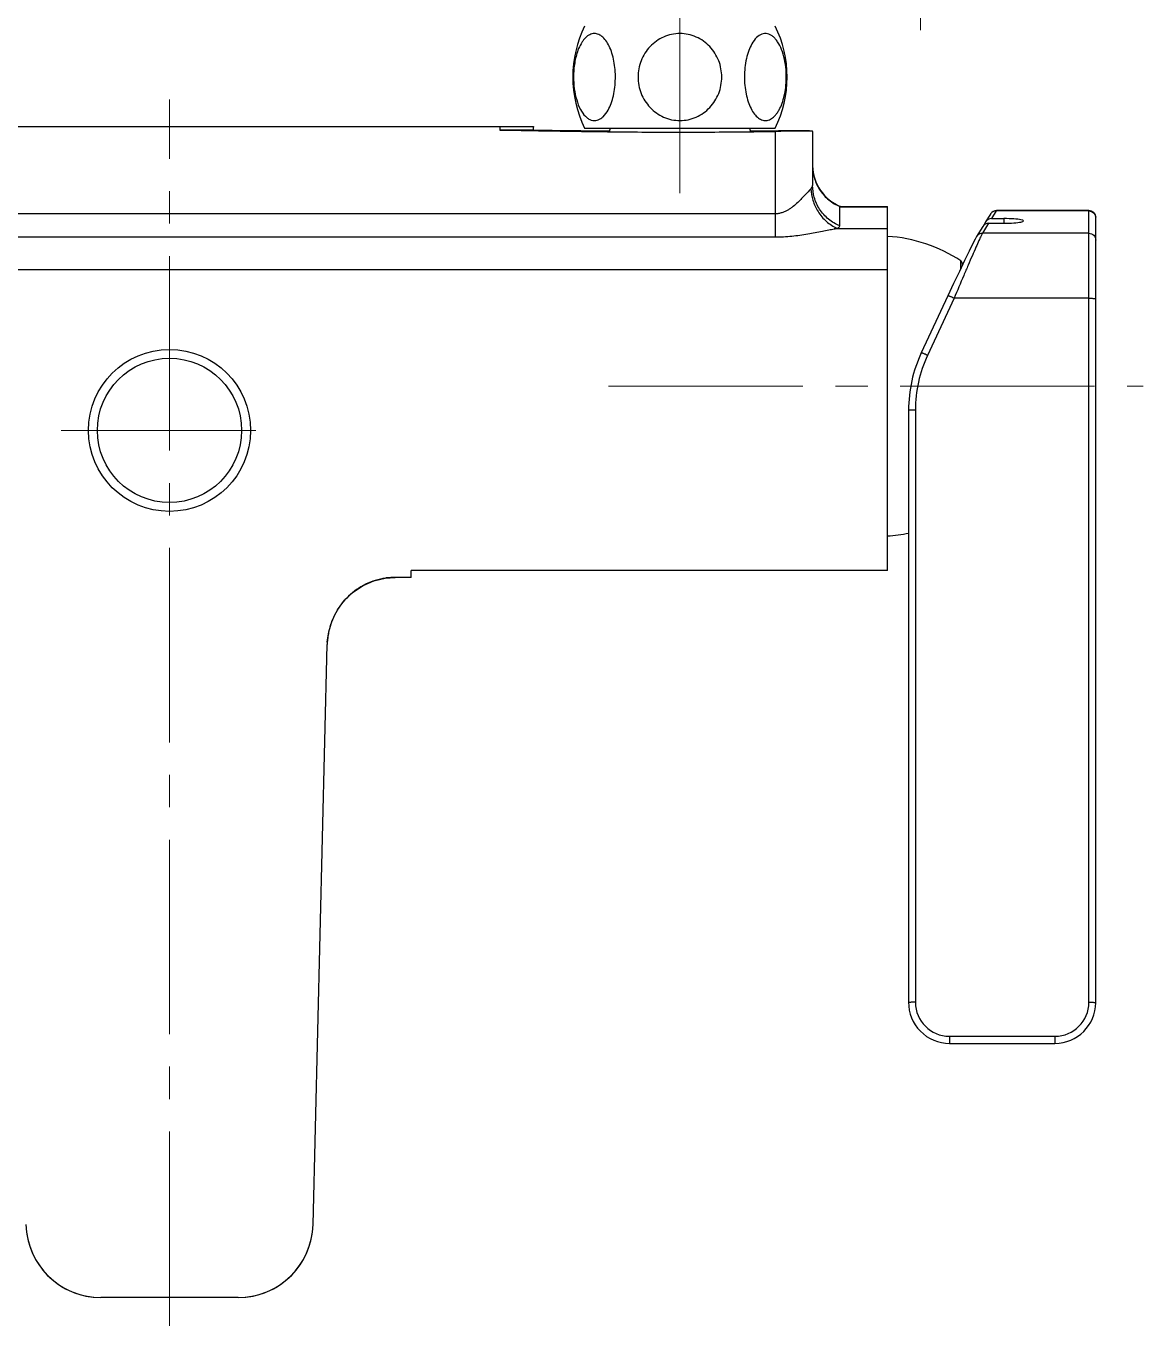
# Model space of a CAD drawing. Extents: x 0 to 1128, y 0 to 827.
# Drawn here: x 246.3 to 410.4, y 471.8 to 662.8 of the extents above; entities that cross this region are included whole.
import ezdxf

# ---------------------------------------------------------------- set-up
doc = ezdxf.new("R2010")
doc.units = 0
doc.header["$LTSCALE"] = 3
doc.header["$MEASUREMENT"] = 0
doc.linetypes.add('CENTER2', pattern=[28.575000000000003, 19.05, -3.175, 3.175, -3.175])
doc.layers.add('Cneter', color=1, linetype='CENTER2', lineweight=13)
doc.layers.add('DEF_LAYER_ASSEM_MEMBER', color=7, linetype='CONTINUOUS')

msp = doc.modelspace()

# ---------------------------------------------------------------- linework, layer by layer
at = {"layer": 'Cneter', "lineweight": 5, "ltscale": 0.5}
for p, q in [((377.7007361771871, 730.4710805844469), (377.7007361771871, 662.150709171247)), ((342.3453971178872, 638.2327193906469), (342.3453971178872, 670.4132287417469)), ((267.3453971178872, 471.8139070938469), (267.3453971178872, 651.9939142941469)), ((331.8453971178872, 609.8710805844469), (410.393966071787, 609.8710805844469)), ((251.4453971178873, 603.3710805844469), (283.245397117887, 603.3710805844469))]:
    msp.add_line(p, q, dxfattribs=at)
at = {"layer": 'DEF_LAYER_ASSEM_MEMBER', "color": 7, "linetype": 'Continuous'}
for p, q in [((213.882568234887, 647.9939142941469), (320.8082260009871, 647.9939142941469)), ((320.7863137803872, 647.4939142941469), (315.875703345187, 647.4939142941469)), ((328.3460261693872, 647.7710805844468), (356.3447680664872, 647.7710805844468)), ((332.1133463103872, 647.7710805844468), (331.9717968430873, 647.2428107808469)), ((352.5774479254871, 647.7710805844468), (352.7189562807871, 647.2429642125469)), ((361.8453971178872, 647.3246205643469), (361.8453971178872, 647.3699300777469)), ((361.8453971178872, 647.2906660747468), (361.8453971178872, 639.3543715095469)), ((365.8456184587872, 633.394297128147), (365.8453971178872, 636.1956286022469)), ((365.9607506493871, 636.2688255059469), (372.8453971178869, 636.2688255059469)), ((372.8453971178869, 582.7761037439468), (372.8453971178869, 636.2687543968468)), ((387.2657962092871, 634.0006212358469), (387.207035831987, 633.8926170398469)), ((387.9683081771873, 635.1348204246468), (387.2647488514872, 633.9993608529469)), ((388.1245001684874, 634.4815985279469), (389.9453971178873, 634.4815985279469)), ((388.8651774646869, 635.6684891352469), (388.5998506373871, 635.6327796368469)), ((402.4453971178873, 635.6685646066469), (388.8488028950869, 635.6685646066469)), ((403.4453971178873, 519.3297019973469), (403.4453971178873, 634.6684083523469)), ((386.8438993571872, 633.320160721347), (385.9366209646869, 631.8559232400469)), ((387.207035831987, 633.8926170398469), (387.0427199403871, 633.5405002043468)), ((387.703650674187, 633.8023983963469), (389.9453971178873, 633.8023983963469)), ((178.3453783805871, 631.7932785528468), (356.345405791787, 631.7932785528468)), ((385.9427309293869, 631.8656562623469), (385.9366208356873, 631.8559230317469)), ((162.8453971178872, 627.0152263532468), (372.8453971178869, 627.0152263532468)), ((383.8453971178869, 627.6344248307469), (383.8453971178869, 627.8538848729469)), ((381.7336132250871, 623.1580319695469), (377.819360799087, 614.7700777373469)), ((375.9453971178873, 606.3233750905468), (375.9453971178873, 519.3297019973469)), ((372.8453971178869, 582.7761037439468), (302.8453971178872, 582.7761037439468)), ((302.8453971178872, 581.7761037927469), (302.8453971178872, 582.7761037439468)), ((302.8453971178872, 581.7768618622468), (300.5158730386872, 581.7768593842469)), ((288.4367137127872, 486.7257013771468), (290.5140649858872, 571.8971035726469)), ((290.5289749645872, 572.2535741809469), (290.5226506135873, 572.1352479817469)), ((290.5623084383872, 572.6709520908469), (290.5601274724872, 572.6489865644469)), ((381.9453971178873, 513.3295968920469), (397.4453971178873, 513.3295968920469)), ((277.4399841155873, 475.9946764566469), (257.2508101200872, 475.9946763557468))]:
    msp.add_line(p, q, dxfattribs=at)
at = {"layer": 'DEF_LAYER_ASSEM_MEMBER', "color": 9, "linetype": 'Continuous'}
for p, q in [((356.3453971178872, 647.2873258131469), (356.345405791787, 631.7932785528468)), ((365.8453971178872, 636.1956286022469), (372.8453971178869, 636.1956286022469)), ((356.3453965192871, 635.1690600401469), (178.3453984985872, 635.1690600401469)), ((388.8183535334874, 635.6013938543468), (388.1245001684874, 634.4815985279469)), ((388.8651694370874, 635.6685646040469), (388.8183535334874, 635.6013938543468)), ((402.4453971178873, 635.6013938543468), (388.8183535334874, 635.6013938543468)), ((389.9453971178873, 634.4815985279469), (389.9453971178873, 633.8023983963469)), ((402.4453971178873, 519.3680898064468), (402.4453971178873, 635.6685646066469)), ((372.8453971178869, 632.9736128702469), (365.0286903172873, 632.9736128702469)), ((387.703650674187, 633.8023983963469), (386.7866663195873, 632.3224966672468)), ((402.4453971178873, 632.3224966672468), (386.7866663195873, 632.3224966672468)), ((383.6206912055873, 627.1634027524469), (383.6206912055873, 628.2712733794468)), ((382.6398015902873, 622.7735455104469), (378.7255491641872, 614.3855912779469)), ((402.4453971178873, 622.7735455104469), (382.6398015902873, 622.7735455104469)), ((376.9453971178873, 606.3617628996468), (376.9453971178873, 519.3680898064468)), ((300.5158730386872, 581.7761037439468), (300.5158730386872, 581.7768618622468)), ((381.9453971178873, 514.3679845531469), (397.4453971178873, 514.3679845531469)), ((381.9453971178873, 514.3679845531469), (381.9453971178873, 513.3295967440469)), ((397.4453971178873, 514.3679845531469), (397.4453971126873, 513.3295967440469)), ((257.2508101200872, 475.9939142941469), (257.2508101200872, 475.9946724124469)), ((277.4399841157872, 475.9939142941469), (277.4399841155873, 475.9946724124469))]:
    msp.add_line(p, q, dxfattribs=at)
at = {"layer": 'DEF_LAYER_ASSEM_MEMBER', "color": 7, "linetype": 'Continuous'}
for points in [[(388.5998506373871, 635.6327796368469), (388.3534786269875, 635.5283727892469), (388.1788041053869, 635.3980044017469), (388.0793528734871, 635.2922652024469), (388.0236913276872, 635.2190053742469), (387.9834384762871, 635.1588695494469), (387.9681987833874, 635.1346382820469)], [(385.942732754987, 631.8656551016469), (385.7233314128871, 631.4719095024469), (385.3529737040872, 630.7442254053468), (384.833894255687, 629.6893922258469), (384.181060089787, 628.3380319096468)], [(384.181060089787, 628.3380319096468), (383.415834623087, 626.7339882692469), (382.563793755487, 624.9302310720469), (381.7336131875873, 623.1580317916469)], [(290.5290026609873, 572.2535326696468), (290.7338238370871, 573.7725735256469), (291.2455258311873, 575.4559325597469), (292.0366332128872, 577.0227173439469), (293.0810642244871, 578.4244063485469), (294.3451833332872, 579.6195830002468), (295.7902787916871, 580.5746734522469), (297.3726286882873, 581.2630423546468), (299.0447480189873, 581.6659544558469), (300.515873038787, 581.7760987848469)]]:
    msp.add_lwpolyline(points, dxfattribs=at)
msp.add_circle((267.3453971178872, 603.3710805844469), 11.9, dxfattribs=at)
at = {"layer": 'DEF_LAYER_ASSEM_MEMBER', "color": 9, "linetype": 'Continuous'}
msp.add_circle((267.3453971178872, 603.3710805844469), 10.5987261146, dxfattribs=at)
at = {"layer": 'DEF_LAYER_ASSEM_MEMBER', "color": 7, "linetype": 'Continuous'}
for centre, radius, start, end in [((343.5418256893872, 655.2710805844468), 16.9464285714, 153.7319553872001, 206.2680446127999), ((341.1489685464871, 655.2710805844468), 16.9464285714, 333.7319553872001, 26.26804461279987), ((348.7365676693871, 2445.296544843747), 1798.0198872937, 269.1093001254, 269.4667257244997), ((339.3173816258873, 2129.360749848347), 1482.0665351243, 270.5169432841955, 270.6583070760996), ((368.3453971178872, 642.3271024301469), 6.5, 180.9943559976996, 248.5190266960954), ((402.4453971178873, 634.6685646066469), 1, 0, 90), ((371.4846016633874, 609.8710805844469), 22.042045374, 56.59262638679873, 86.46051681629456), ((383.3453971178869, 627.8538848729469), 0.5, 0, 56.5926263863001), ((395.9187350607872, 606.3233695077469), 19.9733379428, 154.9822394006995, 179.9999839852011), ((371.4846016633874, 609.8710805844469), 22.042045374, 273.5394831837054, 281.6977048047943), ((300.5135516892872, 571.9108316833468), 9.8658240451, 97.65717553629611, 98.35532362279584), ((300.5170875731872, 571.8808412859469), 9.8960181729, 90.00703188879524, 97.65432852969776), ((300.792967218887, 571.6443301195469), 10.2820505051, 168.2486636640988, 176.6028741542012), ((300.7688720124872, 571.6466707484469), 10.2578307776, 169.4919175888009, 174.2692597579008), ((300.7311947829871, 571.6530555952469), 10.2196210114, 168.3415671833993, 169.4885896693024), ((300.4832028140872, 571.6564934122468), 9.9720412859, 177.2481925494987, 178.5832791645995), ((300.7604106070871, 571.646647837447), 10.2494026943, 176.6075289701993, 177.2676151294991), ((300.7769421979872, 571.6456033900469), 10.265967121, 174.3910254149014, 176.6071697854994), ((381.9453971178873, 519.3296363153468), 6, 179.3741823097009, 270), ((397.4453971178873, 519.3296363153468), 6, 270, 359.6357845736987), ((257.2508101200872, 486.9939142941469), 11, 181.3971810273002, 270), ((257.2505630284872, 486.9945200504469), 10.9998436975, 188.7225950239, 270.001287045898), ((277.4399841157872, 486.9939142941469), 11, 270, 358.6028189726998), ((277.4402323588872, 486.9945173321468), 10.9998408783, 269.9987069547058, 351.2708018947)]:
    msp.add_arc(centre, radius, start, end, dxfattribs=at)
at = {"layer": 'DEF_LAYER_ASSEM_MEMBER', "color": 9, "linetype": 'Continuous'}
for centre, radius, start, end in [((402.467210138987, 634.6080320448469), 0.9781869820999999, 0.004620550301066085, 3.477582563199291), ((395.9188459847874, 606.3617327083468), 18.9734488669, 154.9822307022946, 179.9999088288987), ((381.9454507866872, 519.3680382218469), 5.000053669100001, 179.9994088911005, 269.9993850075983), ((397.445343449087, 519.3680382218469), 5.000053669100001, 270.0006149924017, 0.0005911088994761447)]:
    msp.add_arc(centre, radius, start, end, dxfattribs=at)
at = {"layer": 'DEF_LAYER_ASSEM_MEMBER', "color": 7, "linetype": 'Continuous'}
for centre, major_axis, ratio, start_param, end_param in [((342.3453971178872, 1131.508287107647), (0, 834.1756329607), 0.0389606202, -4.094112725, -4.0933769701), ((342.3453971178872, 20.92374134894686), (0, 837.3208089964), 0.03881427480000001, 0.7243946115000001, 0.7252952529000001), ((388.1133436189871, 633.4703102830468), (0.4469191921, 0.9102235134999999), 0.9860350012000002, 0.4508813917, 1.4695394498), ((389.9453971178873, 634.1419984621468), (2.9, 0), 0.117103471, 4.7123889804, 7.853981634), ((387.6924941246871, 632.7911101514468), (0.4469191921, 0.9102235134999999), 0.9860350012000002, 0.4508813917, 1.4695394498)]:
    msp.add_ellipse(centre, major_axis=major_axis, ratio=ratio, start_param=start_param, end_param=end_param, dxfattribs=at)
for points, start_tangent, end_tangent in [([(331.7933876299871, 650.4321867726469), (332.2320675820872, 651.399200618547), (332.5631934111871, 652.5247206935469), (332.8608332752872, 655.0540968643469), (332.8177316075871, 656.3569141574469), (332.647141065187, 657.6172603081469), (332.3545578835872, 658.7846044639468), (331.950012663387, 659.8094427601469), (331.4484822053873, 660.6447718667469), (330.8701742225871, 661.2489378857468), (330.2404612425871, 661.5890775615469), (329.5887200059872, 661.6453338779469), (328.946588659287, 661.4142317773469), (328.3449368132872, 660.9095835725468), (328.0679799912873, 660.5631470009469), (327.8109423587871, 660.1599526446469), (327.3667264789872, 659.2041344265468)], (0.4878094915086221, 0.872950113118785), (-0.3524354151887131, -0.9358361384990214)), ([(342.3453971178872, 661.6588479117469), (341.1231819364871, 661.5310102823469), (339.953383581887, 661.1543540364469), (337.9568627351873, 659.7421011341469), (336.6493485824872, 657.6747218021468), (336.196217152687, 655.270793029947), (336.6495116752872, 652.8670400921468), (337.9567228133874, 650.8002078837469), (339.952585895187, 649.3881543468468), (342.3453971178872, 648.8833132570469)], (-0.9999999999999999, 0), (0.9999999999999999, 0)), ([(342.3453971178872, 648.8833132570469), (343.5676209159872, 649.0111529620469), (344.7374259680873, 649.3878137448469), (346.7339570327872, 650.8000872735469), (348.0414726484871, 652.8675074604469), (348.4945776488871, 655.2714637161469), (348.0412472308872, 657.6752099551469), (346.7340080361873, 659.7420203852469), (344.738146775187, 661.1540338218468), (343.568133492387, 661.5308582906468), (342.3453971178872, 661.6588479117469)], (1, 0), (-1, 0)), ([(357.9333634111872, 656.3463056177469), (357.7023202137871, 657.9086123378469), (357.2844179102872, 659.3071758195468), (356.7024761445873, 660.4473976411468), (356.3605355931873, 660.8932061079469), (355.991919867487, 661.243411638547), (355.603018439087, 661.4904586946468), (355.2008379359872, 661.6286012716469), (354.7929547448871, 661.6547497571469), (354.3871541654871, 661.5680341886468), (353.6123809081873, 661.0674560151468), (352.9323404162872, 660.1715559621468)], (-0.08215178573684584, 0.996619829273052), (-0.499056019527777, -0.8665697256269057)), ([(327.3667264789872, 659.2041344265468), (326.8841960910872, 657.3675718898469), (326.7135243665871, 655.3196325180469)], (-0.3524354151874448, -0.9358361384994991), (-0.003669194512344662, -0.9999932684831587)), ([(352.9323404162872, 660.1715559621468), (352.4669760666873, 659.1653683085469), (352.1198598497872, 657.9834642096469), (351.8282610762872, 655.3196325180469)], (-0.4990560195363561, -0.8665697256219653), (-0.003669194506599769, -0.9999932684831797)), ([(326.7135243665871, 655.3196325180469), (326.8268781478873, 653.5542521883468), (327.1731301380871, 651.9147590404468), (327.7305161963873, 650.5276710301468), (328.4608344064873, 649.5107852693468), (328.8739402197871, 649.1730450569469), (329.3076622261872, 648.9620027230469), (329.7523578119872, 648.8837807738469), (330.1978660954874, 648.9405535072468), (330.6340255095872, 649.1306139767469), (331.0510627514873, 649.4487195332468), (331.7933876299871, 650.4321867726469)], (-0.003669194500216441, -0.9999932684832031), (0.4878094915063981, 0.8729501131200278)), ([(351.8282610762872, 655.3196325180469), (352.0722545321871, 652.7799116539469), (352.3770609246872, 651.6322549697469), (352.7913004740872, 650.6312008606469), (353.299657374087, 649.8226659230469), (353.8816604254871, 649.2469517848468), (354.5117667191871, 648.9353456752469), (355.1607367667871, 648.9059150218468), (355.7973699296872, 649.1605044919469), (356.3914657627872, 649.6840651685469), (356.6641071268871, 650.0380324247468), (356.9166022835871, 650.4474214495469), (357.3514020135872, 651.4117220300468), (357.6796645741872, 652.5323447021468), (357.8900148353873, 653.7614940202469), (357.9333634111872, 656.3463056177469)], (-0.003669194505702062, -0.999993268483183), (-0.0821517857310585, 0.9966198292735291)), ([(315.875703345187, 647.4939142941469), (325.9923304776871, 647.3211067839468), (336.1097411420872, 647.2042921779469), (346.2277849448872, 647.1903501441469), (356.3453971178872, 647.2873258131469)], (0.9998257533741777, -0.01866716073103142), (0.9999067386179044, 0.01365701528541858)), ([(356.3453971178872, 647.3920385647468), (358.1988202004873, 647.4081082998468), (359.8351562405874, 647.4124397532469), (361.0630491329871, 647.4047667943469), (361.7394903562872, 647.3856053186469)], (0.9999344216368182, 0.01145217996025022), (0.9977906542546525, -0.06643651316913363)), ([(361.7394903562872, 647.3856053186469), (361.7857325223872, 647.3819855955469), (361.8188386122872, 647.3781613863468), (361.8387472645873, 647.3741403330469), (361.8453971178872, 647.3699300777469)], (0.9977906542287458, -0.06643651355821867), (0, -1)), ([(361.8453971178872, 647.2906660747468), (361.8387608227872, 647.2940614068468), (361.8188944192871, 647.2972532211469), (361.7858616297872, 647.3002361240468), (361.7397261769872, 647.3030047225468), (361.6085719271871, 647.3078816272468), (361.4267868023871, 647.3118616778469), (361.1960441972872, 647.3149275956469), (360.918632232987, 647.3170654844469), (360.5971415853871, 647.3182639632469), (360.2347363994872, 647.3185181626469), (359.4013513014872, 647.3161918323469), (358.4504891039874, 647.3101293519469), (357.4186024430874, 647.3004444167469), (356.3453971178872, 647.2873258131469)], (0, 1), (-0.9999067386179022, -0.01365701528556667)), ([(365.8735291247872, 636.2423385922468), (365.8453971178872, 636.1956286022469)], (-0.849929624102843, -0.5268962270432387), (0, -1)), ([(365.9606690404871, 636.2688255525469), (365.8735291247872, 636.2423385922468)], (-0.9999999999796105, -6.385842353721504e-06), (-0.8499296248106815, -0.5268962259014335)), ([(356.3454045123872, 631.7932124377469), (358.8003985939872, 631.917428992447), (361.1442295370871, 632.2365997520469), (363.2782649310871, 632.6388034005469), (364.2226897329872, 632.8261222429469), (365.0286903172873, 632.9736128702469)], (0.9999999998563214, 1.695161765881472e-05), (0.9869048039726313, 0.1613037752061058)), ([(365.0286903172873, 632.9736128702469), (365.1431418502873, 632.9937005858469), (365.4032477129872, 633.0590891211468)], (0.9869048039596661, 0.1613037752854323), (0.9387906513247597, 0.3444881899067566)), ([(365.4032477129872, 633.0590891211468), (365.5960178513874, 633.1412042284469), (365.7345407095872, 633.224766568147), (365.8456184587872, 633.394297128147)], (0.9379495999047798, 0.3467716078897806), (-0.0007545067039351043, 0.9999997153597764)), ([(299.0799330193872, 581.6719392843469), (296.1570610419872, 580.7646529107468), (293.6481111275871, 579.0127297591469), (291.7821879942871, 576.5879542757468), (290.7224079061871, 573.7182042270468)], (-0.989385861901632, -0.1453121339364501), (-0.2020757852949405, -0.9793698877326346))]:
    msp.add_spline(points, degree=3, dxfattribs=dict(at, start_tangent=start_tangent, end_tangent=end_tangent))
at = {"layer": 'DEF_LAYER_ASSEM_MEMBER', "color": 9, "linetype": 'Continuous'}
for points, start_tangent, end_tangent in [([(361.8453971178872, 642.2139799427468), (362.1265349967871, 640.3356018253469), (362.9455294361874, 638.6198484691469), (364.231552224287, 637.2149474128469), (365.8735291247872, 636.2423385922468)], (2.626897485095463e-11, -1), (0.9257567174677808, -0.3781196901290377)), ([(361.5907147818871, 638.8575679474469), (360.7879375745872, 638.0028445959468), (359.6625463971873, 636.8439123752469), (358.9880636865871, 636.2572226783469), (358.6166732551872, 635.9816218764469), (358.2186588673871, 635.7262310073469), (357.790125736587, 635.5070033617469), (357.3298035052871, 635.3382133871469), (356.8448028165872, 635.2182009035469), (356.3453965192871, 635.1690601230468)], (-0.6825861171870952, -0.7308051673486204), (-0.9999288174169226, 0.0119314751474681)), ([(361.5907009844873, 638.8575655066469), (361.8818420577873, 637.1697127376468), (362.6504329116874, 635.5021627848469), (363.8689910784872, 634.0703232665469), (365.4035732633872, 633.0592401826468)], (0.04438216589550859, -0.9990146261944435), (0.9045138787351868, -0.4264441852991175)), ([(361.5907147694872, 638.8575680763469), (361.7812817370873, 639.1030464843468), (361.8453971338872, 639.3543722568469)], (0.7243277717571063, 0.6894557847036933), (-1.004365711605808e-05, 0.9999999999495626)), ([(365.8454665718871, 633.3944618780469), (364.1786440328872, 634.3998043187469), (362.8745378319873, 635.8713461893468), (362.0888009777873, 637.6039079348469), (361.8453971338872, 639.3543715414469)], (-0.9233014817224826, 0.384076000095122), (-6.330367738270227e-09, 1)), ([(388.8183535334874, 635.6013938543468), (388.331443275687, 635.4790913643468), (387.9683890413871, 635.1347702147468)], (-0.9999655884682368, 0.008295895332804304), (-0.5275162703908352, -0.8495449278719421)), ([(402.4453971178873, 635.6013938543468), (402.8142519671874, 635.5313630131469), (403.1309920301874, 635.3311445276469), (403.3511519066874, 635.0290752097469), (403.4435958951872, 634.6673669172469)], (1, 0), (0.0605914111936392, -0.9981626525219041)), ([(386.7866663195873, 632.3224966672468), (386.597957840987, 631.9417407827469), (386.2787161525871, 631.2452692393468), (385.8448336776873, 630.2687676208469), (385.3153915882872, 629.0560750927469), (384.7105861683872, 627.6541610083468), (384.0503792659874, 626.1098401505469), (382.6398015902873, 622.7735455104469)], (-0.487181830389338, -0.873300557733988), (-0.387222246581804, -0.9219864054052752)), ([(386.7866663195873, 632.3224966672468), (386.304813483287, 632.2029495635469), (385.9428200284874, 631.8655995207469)], (-0.9999655882052799, 0.008295927028887377), (-0.5373557713237586, -0.8433556634214586)), ([(402.4453971178873, 632.3224966672468), (402.8281248894873, 632.2468770579469), (403.1524710482872, 632.0315382041468), (403.3692661309869, 631.7093707028469), (403.4453971178873, 631.3292137425468)], (1, 0), (0, -1)), ([(382.6398015902873, 622.7735455104469), (382.2964000473871, 622.9306958401469), (382.1408446170872, 622.9996988953468), (382.0041956693872, 623.0586919948469), (381.8914869845871, 623.1054996670468), (381.8067947304871, 623.1384332136469), (381.7761085682869, 623.149230457447), (381.7535769734873, 623.1561180091469), (381.7393596087873, 623.1590625112469), (381.733616031187, 623.1580306599469)], (-0.9064270799402094, 0.422362342960479), (-0.4323819920810463, -0.9016905305724499)), ([(402.4453971178873, 622.7735455104469), (402.8281248894873, 622.7706230086469), (403.0009795661872, 622.7670758927469), (403.1524710482872, 622.7623007204469), (403.2768639852875, 622.7564852943468), (403.3692661309869, 622.7498497820469), (403.4261587713872, 622.7426404713469), (403.440562573287, 622.7389121073469), (403.4453971178873, 622.7351577013469)], (1, 0), (0, -1)), ([(378.7255491641872, 614.3855912779469), (378.3820946631872, 614.5427657735469), (378.2266329952872, 614.6117282966469), (378.089965536587, 614.6707258276468), (377.9771500042871, 614.7175819314468), (377.8925426880874, 614.7504789347469), (377.861826140087, 614.7612957569469), (377.839286313887, 614.7681895592469), (377.8250879568873, 614.7711232808468), (377.8193626065872, 614.7700768939468)], (-0.9064270799322216, 0.4223623429776215), (-0.4289406710325046, -0.9033326633827566)), ([(376.9453971178873, 606.3617628996468), (376.5626693462873, 606.3588403978468), (376.3898146695874, 606.3552932819468), (376.2383231874874, 606.3505181095469), (376.1139302505871, 606.3447026834469), (376.0215281048872, 606.3380671711468), (375.9646354644874, 606.3308578605469), (375.9502316624871, 606.3271294965468), (375.9453971178873, 606.3233750905468)], (-1, 0), (0, -1)), ([(376.9453971178873, 519.3680898064468), (376.5627137266874, 519.3651676965469), (376.389758121587, 519.3616171695469), (376.2382903827875, 519.3568462633468), (376.1140085577872, 519.3510317511468), (376.0215176004872, 519.3443923675468), (375.9646694533872, 519.3371756017468), (375.950245478587, 519.3334497299469), (375.9453971178873, 519.3297020006469)], (-0.9999999999999991, -4.38812591601137e-08), (0, -1)), ([(402.4453971178873, 519.3680898064468), (402.8280805502873, 519.365167708447), (403.0010361678869, 519.3616171837468), (403.1525038990872, 519.356846277447), (403.276785707887, 519.3510317630469), (403.3692766503873, 519.3443923758468), (403.4261247889872, 519.3371756053468), (403.4405487591871, 519.3334497303468), (403.4453971178873, 519.3297019973469)], (1, 0), (0, -1))]:
    msp.add_spline(points, degree=3, dxfattribs=dict(at, start_tangent=start_tangent, end_tangent=end_tangent))

doc.saveas('drawing.dxf')
